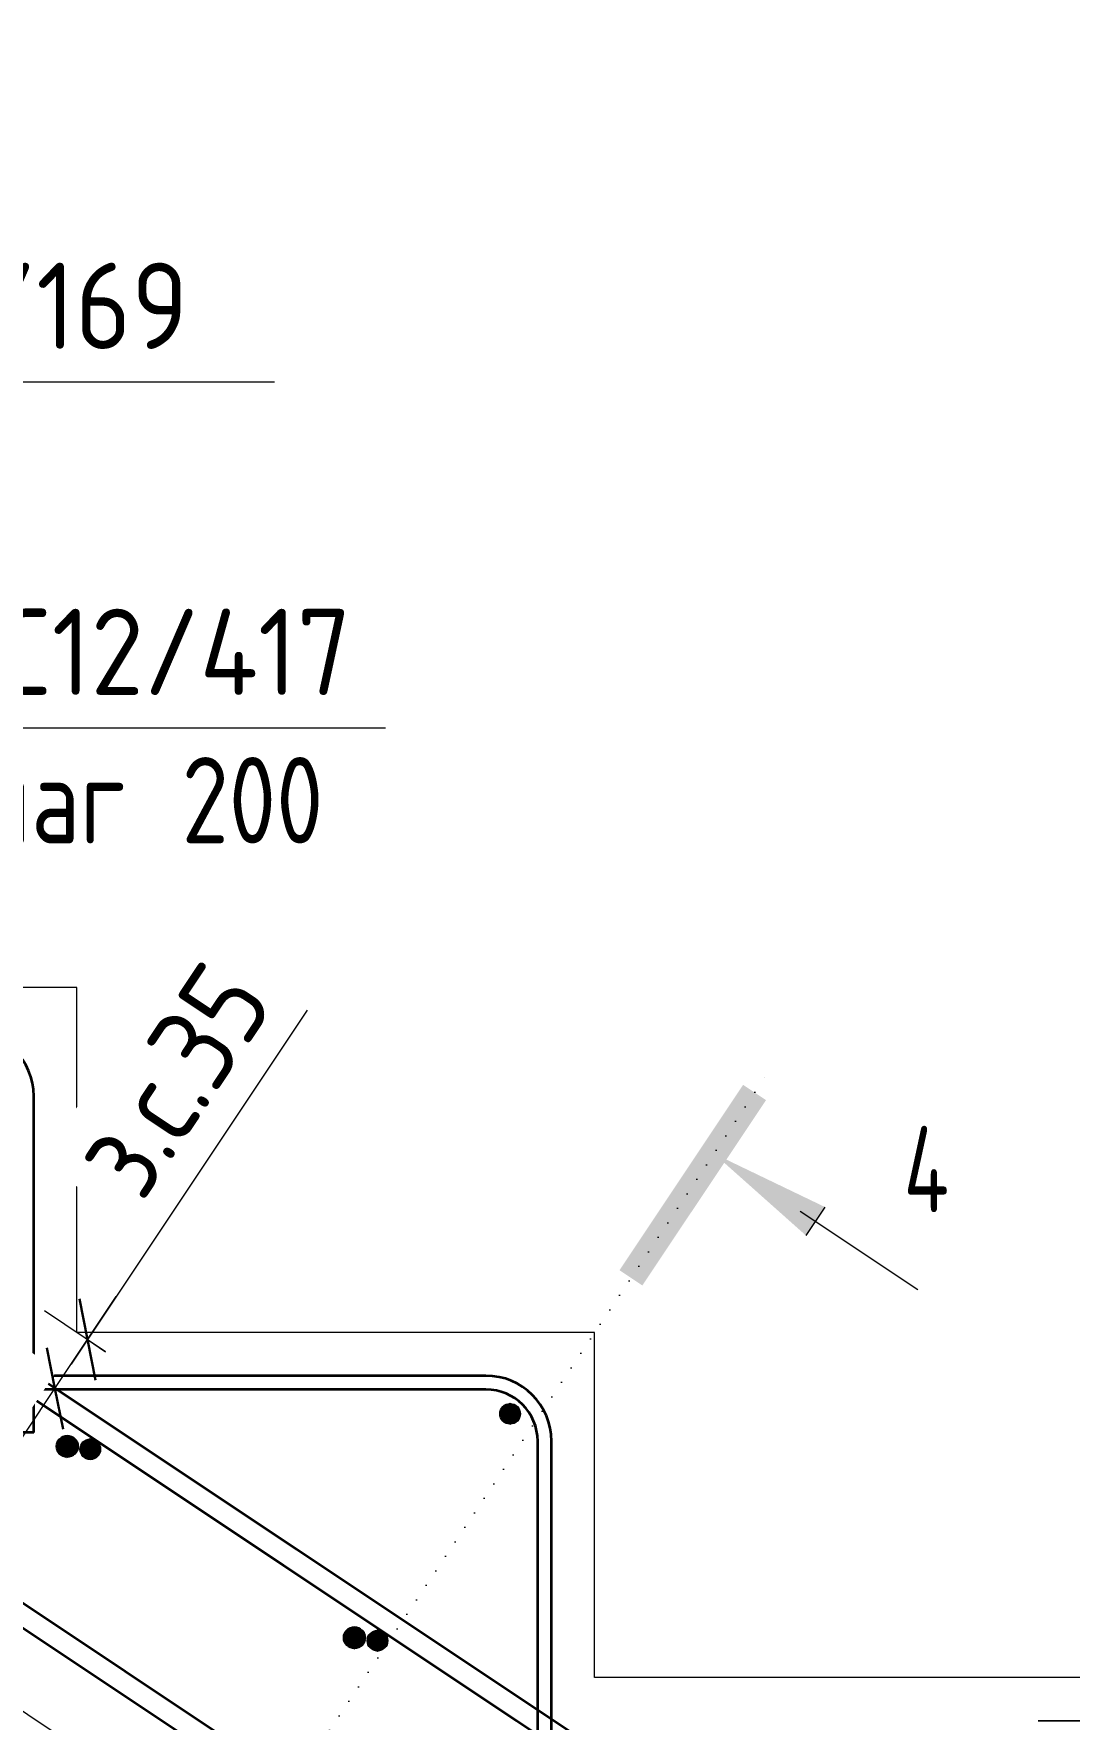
# Model space of a CAD drawing. Header units: millimetres. Extents: x 2384 to 38512, y -3571 to 48684.
# Drawn here: x 19028 to 19628, y -1944 to -967 of the extents above; entities that cross this region are included whole.
import ezdxf

# ---------------------------------------------------------------- set-up
doc = ezdxf.new("R2010")
doc.units = ezdxf.units.MM
doc.linetypes.add('01 Штриховая _2 мм_', pattern=[3, 2, -1])
doc.linetypes.add('04 Пунктир 10мм', pattern=[10, 0, -10])
for name, color, linetype, lineweight in [('AA_Dim', 7, 'Continuous', 9), ('AA_Dim-20', 7, 'Continuous', 9), ('AA_Razrez', 7, 'Continuous', 9), ('AA_Vinoska', 7, 'Continuous', 9), ('AF_Lestnica', 7, '01 Штриховая _2 мм_', 9), ('KR_Armatura', 7, 'Continuous', 20), ('KR_Armatura_Tonkie', 7, 'Continuous', 20)]:
    doc.layers.add(name, color=color, linetype=linetype, lineweight=lineweight)
doc.styles.add('ISOCPEUR', font='isocpeur.ttf', dxfattribs={"width": 0.7, "height": 50})
doc.styles.add('ISOCPEUR_1', font='isocpeur.ttf', dxfattribs={"width": 0.9, "height": 50})
doc.styles.add('ISOCPEUR_2', font='isocpeur.ttf', dxfattribs={"width": 0.8, "height": 50})
doc.dimstyles.new('00_Точн_3_знака__прозр_', dxfattribs={"dimscale": 304.8, "dimtxt": 49.799059, "dimasz": 0.111549, "dimexe": 0.098425, "dimexo": 0.065617, "dimgap": 0.006562, "dimtad": 1, "dimdec": 3, "dimrnd": 0.001, "dimdsep": 46, "dimtxsty": 'ISOCPEUR_1', "dimblk1": 'OBLIQUE', "dimblk2": 'OBLIQUE', "dimsah": 1, "dimcen": 0.09, "dimdle": 0.098425, "dimazin": 0, "dimtfac": 1, "dimtdec": 4, "dimtix": 1, "dimtmove": 1, "dimatfit": 3, "dimfxl": 1, "dimtvp": 1, "dimtolj": 1, "dimtzin": 0, "dimlwd": 18, "dimlwe": 18, "dimarcsym": 2})
doc.dimstyles.new('05_Округл_5мм__непрозр_', dxfattribs={"dimscale": 304.8, "dimtxt": 49.799059, "dimasz": 0.111549, "dimexe": 0.098425, "dimexo": 0.065617, "dimgap": 0.006562, "dimtad": 1, "dimdec": 0, "dimrnd": 5, "dimdsep": 46, "dimtxsty": 'ISOCPEUR_1', "dimblk1": 'OBLIQUE', "dimblk2": 'OBLIQUE', "dimsah": 1, "dimcen": 0.09, "dimdle": 0.098425, "dimazin": 0, "dimtfac": 1, "dimtdec": 4, "dimtix": 1, "dimtmove": 0, "dimatfit": 3, "dimfxl": 1, "dimtvp": 1, "dimtfill": 1, "dimtolj": 1, "dimtzin": 0, "dimlwd": 18, "dimlwe": 18, "dimarcsym": 2})
doc.dimstyles.new('05_Округл_5мм__непрозр__1', dxfattribs={"dimscale": 304.8, "dimtxt": 49.799059, "dimasz": 0.111549, "dimexe": 0.098425, "dimexo": 0.065617, "dimgap": 0.006562, "dimtad": 1, "dimdec": 0, "dimrnd": 5, "dimdsep": 46, "dimtxsty": 'ISOCPEUR_1', "dimblk1": 'OBLIQUE', "dimblk2": 'OBLIQUE', "dimsah": 1, "dimcen": 0.09, "dimdle": 0.098425, "dimazin": 0, "dimtfac": 1, "dimtdec": 4, "dimtix": 1, "dimtmove": 1, "dimatfit": 3, "dimfxl": 1, "dimtvp": 1, "dimtfill": 1, "dimtolj": 1, "dimtzin": 0, "dimlwd": 18, "dimlwe": 18, "dimarcsym": 2})

# ---------------------------------------------------------------- blocks, each defined once
blk = doc.blocks.new('Лестницы 2 - Лестницы 2-3683097-Сечение 3')
at = {"layer": 'AF_Lestnica', "linetype": 'Continuous', "lineweight": 20}
for p, q in [((42995, -1327.04), (44859.44, -2570)), ((43945, -1520), (43645, -1520)), ((43945, -1720), (43945, -1520)), ((44245, -1720), (43945, -1720)), ((44245, -1920), (44245, -1720)), ((44545, -1920), (44245, -1920))]:
    blk.add_line(p, q, dxfattribs=at)
blk = doc.blocks.new('DIMBLOCK134-Сечение 3')
at = {"layer": 'AA_Dim-20', "lineweight": 30}
for p, q in [((19040.2, -1752.4), (19035.49, -1728.83)), ((19040.2, -1752.4), (19044.92, -1775.98)), ((18970.31, -1857.24), (18965.6, -1833.67)), ((18970.31, -1857.24), (18975.03, -1880.82))]:
    blk.add_line(p, q, dxfattribs=at)
at = {"layer": 'AA_Dim-20', "lineweight": 18}
for p, q in [((18970.31, -1857.24), (19040.2, -1752.4)), ((19036.84, -1750.16), (19065.17, -1769.04)), ((19040.2, -1752.4), (19036.84, -1750.16)), ((18966.95, -1855), (18995.27, -1873.88)), ((18970.31, -1857.24), (18966.95, -1855))]:
    blk.add_line(p, q, dxfattribs=at)
at = {"layer": 'AA_Dim-20', "color": 0, "lineweight": 18, "insert": (18925.34, -1803.34), "char_height": 50, "width": 103.4288, "attachment_point": 1, "rotation": 56.30993, "line_spacing_factor": 1.149209, "style": 'ISOCPEUR_1', "bg_fill": 3, "box_fill_scale": 1.25, "bg_fill_color": 256, "bg_fill_true_color": 13158600, "bg_fill_transparency": 0}
blk.add_mtext('125', dxfattribs=at)
blk = doc.blocks.new('_Oblique')
at = {"color": 0, "linetype": 'ByBlock', "lineweight": -2}
blk.add_line((-0.5, -0.5), (0.5, 0.5), dxfattribs=at)
blk = doc.blocks.new('DIMBLOCK135-Сечение 3')
at = {"layer": 'AA_Dim-20', "lineweight": 18}
for p, q in [((19186.35, -1533.19), (19093.98, -1671.74)), ((19093.98, -1671.74), (19049.63, -1738.26)), ((19040.2, -1752.4), (19075.71, -1699.15)), ((19069.54, -1731.09), (19034.1, -1707.47)), ((19059.06, -1724.11), (19069.54, -1731.09)), ((19036.84, -1750.16), (19065.17, -1769.04)), ((19040.2, -1752.4), (19036.84, -1750.16))]:
    blk.add_line(p, q, dxfattribs=at)
at = {"layer": 'AA_Dim-20', "lineweight": 30}
for p, q in [((19059.06, -1724.11), (19054.35, -1700.54)), ((19040.2, -1752.4), (19035.49, -1728.83)), ((19059.06, -1724.11), (19063.78, -1747.69)), ((19040.2, -1752.4), (19044.92, -1775.98))]:
    blk.add_line(p, q, dxfattribs=at)
at = {"layer": 'AA_Dim-20', "color": 0, "lineweight": 18, "insert": (19049.06, -1617.76), "char_height": 50, "width": 175.829, "attachment_point": 1, "rotation": 56.30993, "line_spacing_factor": 1.149209, "style": 'ISOCPEUR_1', "bg_fill": 3, "box_fill_scale": 1.25, "bg_fill_color": 256, "bg_fill_true_color": 13158600, "bg_fill_transparency": 0}
blk.add_mtext('з.с.35', dxfattribs=at)
blk = doc.blocks.new('DIMBLOCK153-Сечение 3')
at = {"layer": 'AA_Dim-20', "lineweight": 18}
for p, q in [((19727.89, -1753.09), (19727.89, -1919.61)), ((19726.92, -1890), (19726.92, -1975)), ((19672.89, -1920), (19756.92, -1920)), ((19726.92, -1920), (19672.89, -1920)), ((19727.89, -1919.61), (19726.92, -1932.5)), ((19609.89, -1945), (19756.92, -1945)), ((19726.92, -1945), (19609.89, -1945))]:
    blk.add_line(p, q, dxfattribs=at)
at = {"layer": 'AA_Dim-20', "lineweight": 30}
for p, q in [((19726.92, -1920), (19709.92, -1903)), ((19726.92, -1920), (19743.92, -1937)), ((19726.92, -1945), (19709.92, -1928)), ((19726.92, -1945), (19743.92, -1962))]:
    blk.add_line(p, q, dxfattribs=at)
at = {"layer": 'AA_Dim-20', "color": 0, "lineweight": 18, "insert": (19660.57, -1899.61), "char_height": 50, "width": 175.829, "attachment_point": 1, "rotation": 90, "line_spacing_factor": 1.149209, "style": 'ISOCPEUR_1'}
blk.add_mtext('з.с.25', dxfattribs=at)
blk = doc.blocks.new('042_М_Арматуры - Диам длина поз _ Комментарий-2260297-Сечение 3')
at = {"layer": 'AA_Vinoska'}
blk.add_line((46426.05, 53.49), (46706.05, 53.49), dxfattribs=at)
blk = doc.blocks.new('Разрез - Номер узла_ сзади-394133-Сечение 3')
at = {"layer": 'AA_Razrez'}
for points in [[(44259.39, -1683.86), (44272.66, -1692.7), (44344.29, -1585.27), (44331.01, -1576.42)], [(44367.43, -1663.75), (44378.44, -1647.23), (44314.14, -1616.29)]]:
    blk.add_hatch(color=256, dxfattribs=at).paths.add_polyline_path(points)
for p, q in [((44364.06, -1649.57), (44432.23, -1695.02)), ((44378.44, -1647.23), (44367.43, -1663.75))]:
    blk.add_line(p, q, dxfattribs=at)

msp = doc.modelspace()

# ---------------------------------------------------------------- hatches: boundary and pattern name
at = {"layer": 'KR_Armatura'}
h = msp.add_hatch(color=256, dxfattribs=at)
edge = h.paths.add_edge_path()
edge.add_arc((19303.8971, -1767.1267), 6, 0, 360)
for points in [[(19303.8971, -1773.1267), (19309.0932, -1770.1267), (19309.0932, -1764.1267), (19303.8971, -1761.1267), (19298.7009, -1764.1267), (19298.7009, -1770.1267), (19302.6403, -1772.4011)], [(19046.9101, -1791.9628), (19052.2886, -1789.3035), (19052.6747, -1783.3159), (19047.6824, -1779.9877), (19042.304, -1782.647), (19041.9178, -1788.6346)], [(19060.6607, -1793.6738), (19065.8569, -1790.6738), (19065.8569, -1784.6738), (19060.6607, -1781.6738), (19055.4646, -1784.6738), (19055.4646, -1790.6738)], [(19213.3202, -1902.9029), (19218.6986, -1900.2435), (19219.0848, -1894.2559), (19214.0925, -1890.9277), (19208.714, -1893.5871), (19208.3279, -1899.5746)], [(19227.0708, -1904.6138), (19232.2669, -1901.6138), (19232.2669, -1895.6138), (19227.0708, -1892.6138), (19221.8746, -1895.6138), (19221.8746, -1901.6138)]]:
    msp.add_hatch(color=256, dxfattribs=at).paths.add_polyline_path(points)
h = msp.add_hatch(color=256, dxfattribs=at)
edge = h.paths.add_edge_path()
edge.add_arc((19047.2963, -1785.9753), 6, 0, 360)
h = msp.add_hatch(color=256, dxfattribs=at)
edge = h.paths.add_edge_path()
edge.add_arc((19060.6607, -1787.6738), 6, 0, 360)
h = msp.add_hatch(color=256, dxfattribs=at)
edge = h.paths.add_edge_path()
edge.add_arc((19213.7063, -1896.9153), 6, 0, 360)
h = msp.add_hatch(color=256, dxfattribs=at)
edge = h.paths.add_edge_path()
edge.add_arc((19227.0708, -1898.6138), 6, 0, 360)
at = {"layer": 'KR_Armatura_Tonkie', "lineweight": 35}
h = msp.add_hatch(color=256, dxfattribs=at)
edge = h.paths.add_edge_path()
edge.add_arc((19047.2963, -1785.9753), 6, 0, 360)
for points in [[(19046.9101, -1791.9628), (19052.2886, -1789.3035), (19052.6747, -1783.3159), (19047.6824, -1779.9877), (19042.304, -1782.647), (19041.9178, -1788.6346)], [(19213.3202, -1902.9029), (19218.6986, -1900.2435), (19219.0848, -1894.2559), (19214.0925, -1890.9277), (19208.714, -1893.5871), (19208.3279, -1899.5746)]]:
    msp.add_hatch(color=256, dxfattribs=at).paths.add_polyline_path(points)
h = msp.add_hatch(color=256, dxfattribs=at)
edge = h.paths.add_edge_path()
edge.add_arc((19213.7063, -1896.9153), 6, 0, 360)

# ---------------------------------------------------------------- linework, layer by layer
at = {"layer": 'KR_Armatura'}
for p, q in [((19303.8971, -1761.1267), (19298.7009, -1764.1267)), ((19298.7009, -1764.1267), (19298.7009, -1770.1267)), ((19309.0932, -1764.1267), (19303.8971, -1761.1267)), ((19309.0932, -1770.1267), (19309.0932, -1764.1267)), ((19298.7009, -1770.1267), (19302.6403, -1772.4011)), ((19302.6403, -1772.4011), (19303.8971, -1773.1267)), ((19303.8971, -1773.1267), (19309.0932, -1770.1267)), ((19042.304, -1782.647), (19041.9178, -1788.6346)), ((19047.6824, -1779.9877), (19042.304, -1782.647)), ((19052.6747, -1783.3159), (19047.6824, -1779.9877)), ((19052.2886, -1789.3035), (19052.6747, -1783.3159)), ((19060.6607, -1781.6738), (19055.4646, -1784.6738)), ((19055.4646, -1784.6738), (19055.4646, -1790.6738)), ((19065.8569, -1784.6738), (19060.6607, -1781.6738)), ((19065.8569, -1790.6738), (19065.8569, -1784.6738)), ((19041.9178, -1788.6346), (19046.9101, -1791.9628)), ((19046.9101, -1791.9628), (19052.2886, -1789.3035)), ((19055.4646, -1790.6738), (19060.6607, -1793.6738)), ((19060.6607, -1793.6738), (19065.8569, -1790.6738)), ((19208.714, -1893.5871), (19208.3279, -1899.5746)), ((19214.0925, -1890.9277), (19208.714, -1893.5871)), ((19219.0848, -1894.2559), (19214.0925, -1890.9277)), ((19218.6986, -1900.2435), (19219.0848, -1894.2559)), ((19227.0708, -1892.6138), (19221.8746, -1895.6138)), ((19221.8746, -1895.6138), (19221.8746, -1901.6138)), ((19232.2669, -1895.6138), (19227.0708, -1892.6138)), ((19232.2669, -1901.6138), (19232.2669, -1895.6138)), ((19208.3279, -1899.5746), (19213.3202, -1902.9029)), ((19213.3202, -1902.9029), (19218.6986, -1900.2435)), ((19221.8746, -1901.6138), (19227.0708, -1904.6138)), ((19227.0708, -1904.6138), (19232.2669, -1901.6138))]:
    msp.add_line(p, q, dxfattribs=at)
for centre in [(19303.8971, -1767.1267), (19047.2963, -1785.9753), (19060.6607, -1787.6738), (19213.7063, -1896.9153), (19227.0708, -1898.6138)]:
    msp.add_circle(centre, 6, dxfattribs=at)
at = {"layer": 'KR_Armatura_Tonkie', "lineweight": 35}
for p, q in [((20023.5951, -2545.0077), (17656.6641, -967.0537)), ((20204.4608, -2528.5739), (17862.1805, -967.0537)), ((20016.9387, -2554.9923), (17650.0077, -977.0383)), ((20197.8044, -2538.5585), (17855.5241, -977.0383)), ((20016.9387, -2554.9923), (17786.4499, -1067.9998)), ((20016.9387, -2554.9923), (17786.4499, -1067.9998)), ((20016.9387, -2554.9923), (17786.4499, -1067.9998)), ((20016.9387, -2554.9923), (17786.4499, -1067.9998)), ((20016.9387, -2554.9923), (17786.4499, -1067.9998)), ((20023.5951, -2545.0077), (17808.0832, -1067.9998)), ((20023.5951, -2545.0077), (17808.0832, -1067.9998)), ((20023.5951, -2545.0077), (17808.0832, -1067.9998)), ((20023.5951, -2545.0077), (17808.0832, -1067.9998)), ((20023.5951, -2545.0077), (17808.0832, -1067.9998)), ((20023.5951, -2545.0077), (17864.7172, -1105.7557)), ((20016.9387, -2554.9923), (17864.7172, -1120.1779)), ((19027.8944, -1778), (19027.8944, -1583)), ((19027.8944, -1744.1962), (19027.8944, -1583)), ((19027.8944, -1744.1962), (19027.8944, -1583)), ((19027.8944, -1744.1962), (19027.8944, -1583)), ((19289.8944, -1745), (18983.8944, -1745)), ((19029.1, -1745), (19027.8944, -1744.1962)), ((19029.1, -1745), (19027.8944, -1744.1962)), ((19029.1, -1745), (19027.8944, -1744.1962)), ((19029.1, -1745), (19027.8944, -1744.1962)), ((19029.1, -1745), (19027.8944, -1744.1962)), ((19027.8944, -1745), (19027.8944, -1744.1962)), ((19029.1, -1745), (19027.8944, -1744.1962)), ((19029.1, -1745), (19027.8944, -1745)), ((19289.8944, -1745), (19029.1, -1745)), ((19289.8944, -1745), (19029.1, -1745)), ((19289.8944, -1745), (19029.1, -1745)), ((19289.8944, -1745), (19029.1, -1745)), ((19289.8944, -1745), (19029.1, -1745)), ((19289.8944, -1745), (19029.1, -1745)), ((19289.8944, -1753), (18983.8944, -1753)), ((19027.8944, -1758.6185), (19027.8944, -1753)), ((19041.1, -1753), (19027.8944, -1753)), ((19307.4667, -1945), (19027.8944, -1758.6185)), ((19307.4667, -1945), (19027.8944, -1758.6185)), ((19307.4667, -1945), (19027.8944, -1758.6185)), ((19307.4667, -1945), (19027.8944, -1758.6185)), ((19307.4667, -1945), (19027.8944, -1758.6185)), ((19027.8944, -1778), (19027.8944, -1758.6185)), ((19027.8944, -1778), (19027.8944, -1758.6185)), ((19027.8944, -1778), (19027.8944, -1758.6185)), ((19307.4667, -1945), (19027.8944, -1758.6185)), ((19319.8944, -1938.8629), (19041.1, -1753)), ((19319.8944, -1938.8629), (19041.1, -1753)), ((19319.8944, -1938.8629), (19041.1, -1753)), ((19319.8944, -1938.8629), (19041.1, -1753)), ((19319.8944, -1938.8629), (19041.1, -1753)), ((19289.8944, -1753), (19041.1, -1753)), ((19289.8944, -1753), (19041.1, -1753)), ((19289.8944, -1753), (19041.1, -1753)), ((19289.8944, -1753), (19041.1, -1753)), ((19289.8944, -1753), (19041.1, -1753)), ((19289.8944, -1753), (19041.1, -1753)), ((19319.8944, -1938.8629), (19041.1, -1753)), ((19027.8944, -1778), (19019.8944, -1778)), ((19027.8944, -1778), (19019.8944, -1778)), ((19027.8944, -1778), (19019.8944, -1778)), ((19027.8944, -1778), (19019.8944, -1778)), ((19042.304, -1782.647), (19041.9178, -1788.6346)), ((19047.6824, -1779.9877), (19042.304, -1782.647)), ((19052.6747, -1783.3159), (19047.6824, -1779.9877)), ((19052.2886, -1789.3035), (19052.6747, -1783.3159)), ((19319.8944, -1978), (19319.8944, -1783)), ((19319.8944, -1938.8629), (19319.8944, -1783)), ((19319.8944, -1938.8629), (19319.8944, -1783)), ((19319.8944, -1938.8629), (19319.8944, -1783)), ((19319.8944, -1938.8629), (19319.8944, -1783)), ((19319.8944, -1938.8629), (19319.8944, -1783)), ((19319.8944, -1938.8629), (19319.8944, -1783)), ((19327.8944, -1978), (19327.8944, -1783)), ((19327.8944, -1944.1962), (19327.8944, -1783)), ((19327.8944, -1944.1962), (19327.8944, -1783)), ((19327.8944, -1944.1962), (19327.8944, -1783)), ((19327.8944, -1944.1962), (19327.8944, -1783)), ((19327.8944, -1944.1962), (19327.8944, -1783)), ((19327.8944, -1944.1962), (19327.8944, -1783)), ((19041.9178, -1788.6346), (19046.9101, -1791.9628)), ((19046.9101, -1791.9628), (19052.2886, -1789.3035)), ((19208.714, -1893.5871), (19208.3279, -1899.5746)), ((19214.0925, -1890.9277), (19208.714, -1893.5871)), ((19219.0848, -1894.2559), (19214.0925, -1890.9277)), ((19218.6986, -1900.2435), (19219.0848, -1894.2559)), ((19208.3279, -1899.5746), (19213.3202, -1902.9029)), ((19213.3202, -1902.9029), (19218.6986, -1900.2435)), ((19319.8944, -1945), (19319.8944, -1938.8629)), ((19327.8944, -1945), (19327.8944, -1944.1962))]:
    msp.add_line(p, q, dxfattribs=at)
for centre in [(19047.2963, -1785.9753), (19213.7063, -1896.9153)]:
    msp.add_circle(centre, 6, dxfattribs=at)
for centre, radius in [((18989.8944, -1583), 38), ((18989.8944, -1583), 38), ((18989.8944, -1583), 38), ((18989.8944, -1583), 38), ((19289.8944, -1783), 38), ((19289.8944, -1783), 38), ((19289.8944, -1783), 38), ((19289.8944, -1783), 38), ((19289.8944, -1783), 38), ((19289.8944, -1783), 38), ((19289.8944, -1783), 38), ((19289.8944, -1783), 30), ((19289.8944, -1783), 30), ((19289.8944, -1783), 30), ((19289.8944, -1783), 30), ((19289.8944, -1783), 30), ((19289.8944, -1783), 30), ((19289.8944, -1783), 30)]:
    msp.add_arc(centre, radius, 0, 90, dxfattribs=at)

# ---------------------------------------------------------------- block references
at = {"layer": 'AA_Razrez'}
msp.add_blockref('Разрез - Номер узла_ сзади-394133-Сечение 3', (-24892.1056, 0), dxfattribs=at)
at = {"layer": 'AA_Vinoska'}
for p in [(-27538.6685, -1222.3683), (-27474.245, -1422.9947)]:
    msp.add_blockref('042_М_Арматуры - Диам длина поз _ Комментарий-2260297-Сечение 3', p, dxfattribs=at)
at = {"layer": 'AF_Lestnica', "linetype": 'Continuous', "lineweight": 20}
msp.add_blockref('Лестницы 2 - Лестницы 2-3683097-Сечение 3', (-24892.1056, 0), dxfattribs=at)

# ---------------------------------------------------------------- texts
at = {"layer": 'AA_Razrez', "insert": (19531.9063, -1600.2814), "char_height": 50, "width": 33.670875, "attachment_point": 1, "style": 'ISOCPEUR'}
msp.add_mtext('\\fISOCPEUR|b0|i0|c204|p34|;\\W.7;4', dxfattribs=at)
at = {"layer": 'AA_Vinoska', "char_height": 50, "attachment_point": 1}
for s, insert, width, style in [('12/169', (18943.698, -1099.7928), 210.683475, 'ISOCPEUR_1'), ('ГС', (18974.1015, -1300.4192), 77.924025, 'ISOCPEUR_1'), ('12/417', (19038.3952, -1300.4192), 215.012587, 'ISOCPEUR_1'), (' 200', (19088.1498, -1386.4003), 133.4008, 'ISOCPEUR_2'), ('шаг', (18991.8415, -1386.4003), 116.7257, 'ISOCPEUR_2')]:
    msp.add_mtext(s, dxfattribs=dict(at, insert=insert, width=width, style=style))

# ---------------------------------------------------------------- dimensions: what is measured, and where the dimension line sits
at = {"layer": 'AA_Dim', "lineweight": 18}
dim = msp.add_linear_dim(base=(19726.9187, -1945), p1=(19652.8944, -1920), p2=(19589.8944, -1945), angle=90, dimstyle='00_Точн_3_знака__прозр_', override={"dimpost": 'з.с.<>', "dimfxl": 67.779053}, dxfattribs=at)
dim.commit()
dim.dimension.update_dxf_attribs({"geometry": 'DIMBLOCK153-Сечение 3', "text_midpoint": (19693.9032, -1811.6977), "dimtype": 160, "text_rotation": 90})

# ---------------------------------------------------------------- next in the draw order: dimensions: what is measured, and where the dimension line sits
dim = msp.add_linear_dim(base=(19040.2047, -1752.4031), p1=(18950.3086, -1843.9055), p2=(19020.2008, -1739.0672), angle=56.3099325, dimstyle='05_Округл_5мм__непрозр_', override={"dimpost": '<>', "dimfxl": 126}, dxfattribs=at)
dim.commit()
dim.dimension.update_dxf_attribs({"geometry": 'DIMBLOCK134-Сечение 3', "text_midpoint": (18982.7932, -1789.8454)})

# ---------------------------------------------------------------- next in the draw order: dimensions: what is measured, and where the dimension line sits
dim = msp.add_linear_dim(base=(19059.0645, -1724.1134), p1=(19020.2008, -1739.0672), p2=(19052.8944, -1720), angle=56.3099325, dimstyle='05_Округл_5мм__непрозр__1', override={"dimpost": 'з.с.<>', "dimfxl": 37.847429}, dxfattribs=at)
dim.commit()
dim.dimension.update_dxf_attribs({"geometry": 'DIMBLOCK135-Сечение 3', "text_midpoint": (19125.5571, -1563.0991), "dimtype": 160, "text_rotation": 56.3099325})

# ---------------------------------------------------------------- next in the draw order: linework, layer by layer
at = {"layer": 'AA_Razrez', "linetype": '04 Пунктир 10мм'}
msp.add_line((19042.354, -2185.8105), (19455.3147, -1566.3696), dxfattribs=at)

doc.saveas('drawing.dxf')
